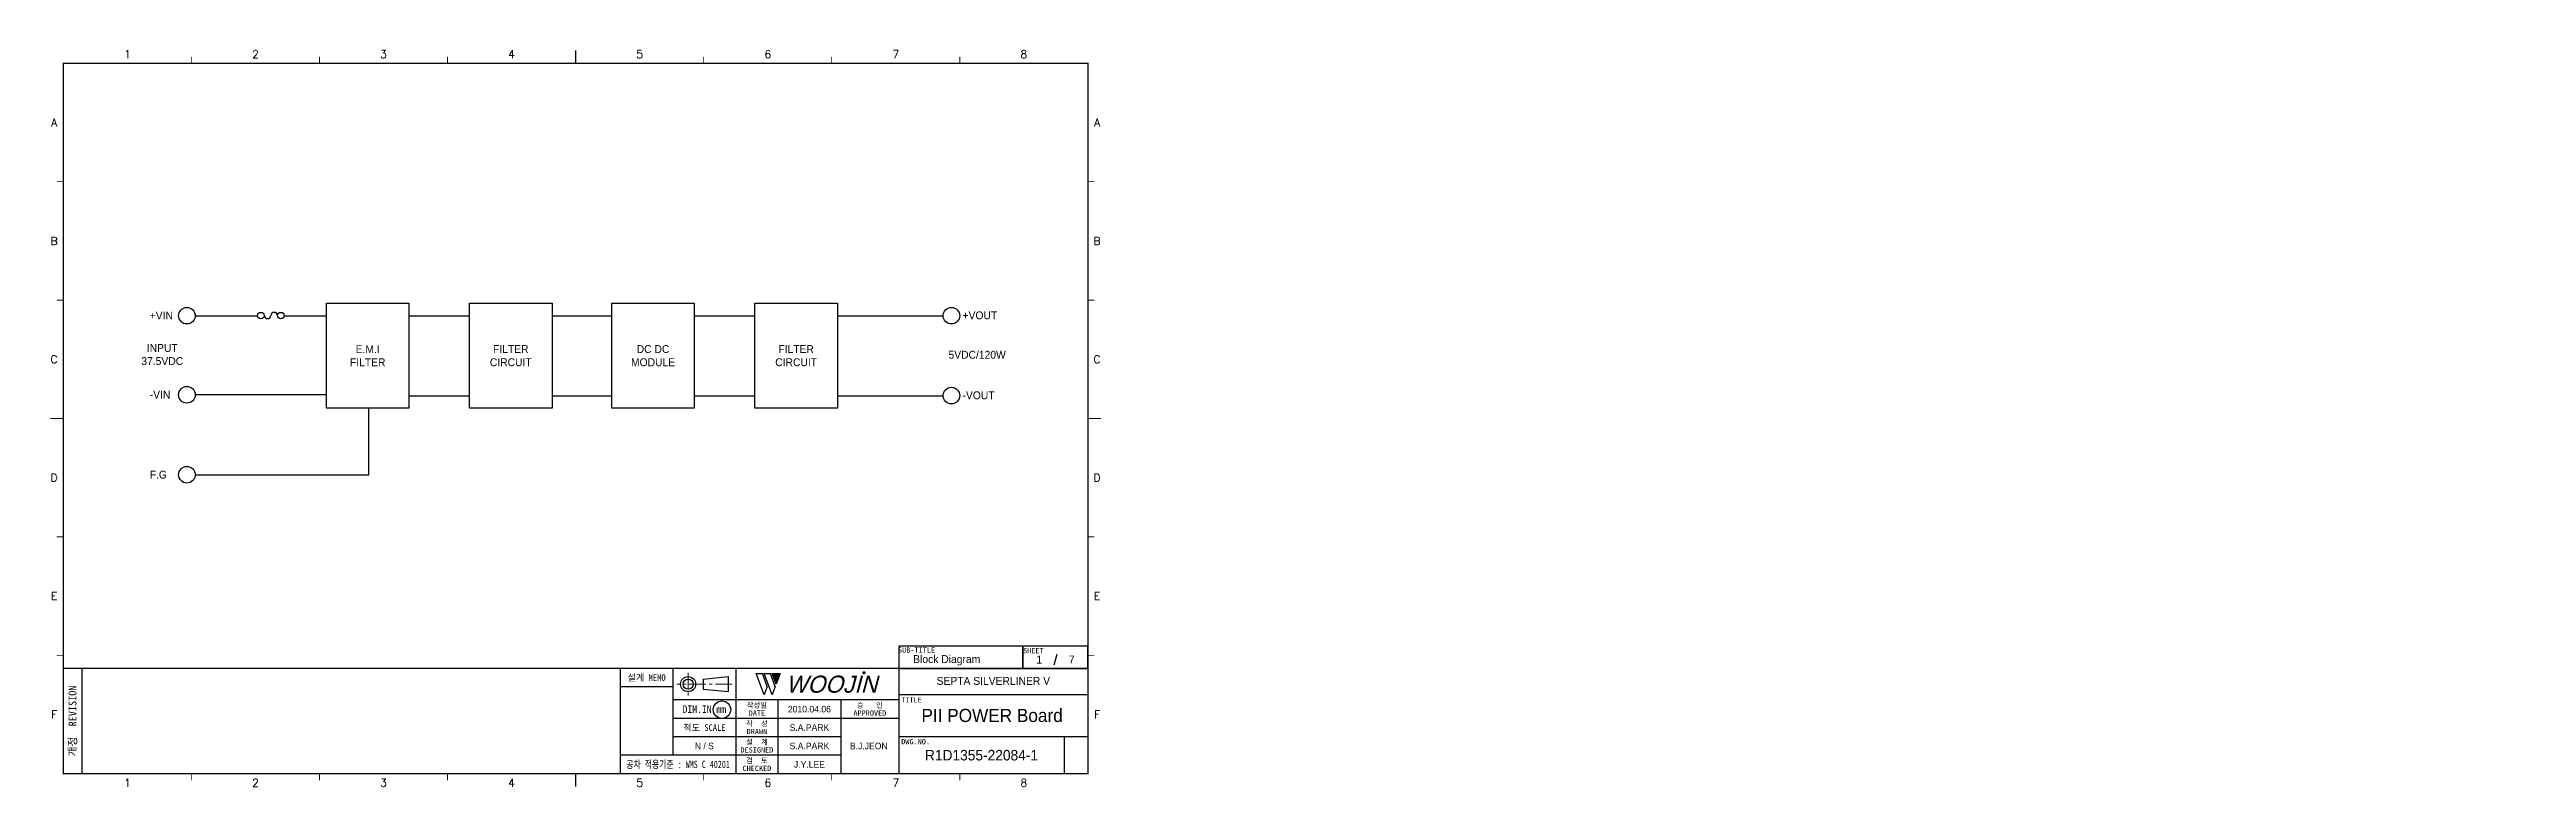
# Model space of a CAD drawing. Extents: x 10 to 953, y 10 to 290.
import ezdxf
from ezdxf.enums import TextEntityAlignment as Align

# ---------------------------------------------------------------- set-up
doc = ezdxf.new("R2010")
doc.units = 0
doc.header["$LTSCALE"] = 5
doc.header["$MEASUREMENT"] = 0
doc.linetypes.add('CENTER', pattern=[2, 1.25, -0.25, 0.25, -0.25])
doc.layers.get('0').update_dxf_attribs({"linetype": 'CONTINUOUS', "lineweight": 25})
doc.layers.add('2', color=2, linetype='CENTER', lineweight=13)
doc.layers.add('6', color=6, linetype='CONTINUOUS', lineweight=13)
for name, color, linetype in [('_______1', 160, 'CONTINUOUS'), ('SHEET', 3, 'CONTINUOUS'), ('문자', 4, 'CONTINUOUS'), ('테두리', 3, 'CONTINUOUS')]:
    doc.layers.add(name, color=color, linetype=linetype)
doc.styles.add('MARK', font='ARLRDBD.TTF')
doc.styles.get("Standard").update_dxf_attribs({"font": 'simplex.shx'})
doc.styles.add('굴림', font='')
doc.styles.add('굴림체', font='')
doc.styles.get('굴림').set_extended_font_data('Gulim')
doc.styles.get('굴림체').set_extended_font_data('GulimChe')

# ---------------------------------------------------------------- blocks, each defined once
blk = doc.blocks.new('B')
at = {"layer": '문자'}
blk.add_hatch(color=7, dxfattribs=at).paths.add_polyline_path([(13.79, 10), (15.31, 6), (16.84, 10)])
at = {"color": 7, "const_width": 0.6}
blk.add_lwpolyline([(48.46, 10.32, 1), (49.06, 10.32, 1)], format="xyb", close=True, dxfattribs=at)
at = {"layer": '문자', "color": 7}
for p, q in [((10.73, 2), (7.68, 10)), ((7.68, 10), (10.09, 10)), ((11.94, 5.16), (10.09, 10)), ((10.73, 10), (13.15, 10)), ((13.79, 2), (10.73, 10)), ((14.99, 5.16), (13.15, 10)), ((13.79, 10), (16.84, 10)), ((15.31, 6), (13.79, 10)), ((16.84, 10), (15.31, 6)), ((11.94, 5.16), (10.73, 2)), ((14.99, 5.16), (13.79, 2))]:
    blk.add_line(p, q, dxfattribs=at)
at = {"layer": '문자', "color": 7, "style": 'MARK', "oblique": 15}
blk.add_text('WOOJIN', height=6.5, dxfattribs=at).set_placement((36.4, 6), align=Align.MIDDLE_CENTER)
blk = doc.blocks.new('C')
at = {"color": 7}
blk.add_line((15, 285), (15, 285), dxfattribs=at)
at = {"layer": '2', "color": 7}
for p, q in [((269.53, 49), (248.48, 49)), ((252.83, 53.35), (252.83, 44.65))]:
    blk.add_line(p, q, dxfattribs=at)
at = {"layer": 'SHEET', "color": 7}
for p, q in [((393.14, 60.3), (392.07, 56.28)), ((22, 55), (22, 15)), ((227, 55), (227, 15)), ((247, 48), (227, 48)), ((247, 55), (247, 22)), ((258.53, 50.9), (268.03, 51.85)), ((258.53, 50.9), (258.53, 47.1)), ((268.03, 51.85), (268.03, 46.15)), ((271, 55), (271, 15)), ((271, 55), (271, 15)), ((333, 55), (333, 15)), ((333, 43), (247, 43)), ((258.53, 47.1), (268.03, 46.15)), ((287, 43), (287, 15)), ((311, 43), (311, 15)), ((405, 45), (333, 45)), ((333, 36), (247, 36)), ((311, 29), (247, 29)), ((405, 29), (333, 29)), ((396, 29), (396, 15)), ((311, 22), (227, 22))]:
    blk.add_line(p, q, dxfattribs=at)
for points in [[(333, 55), (380.19, 55), (380.19, 63.49), (333, 63.49)], [(380.19, 55), (405, 55), (405, 63.49), (380.19, 63.49)]]:
    blk.add_lwpolyline(points, close=True, dxfattribs=at)
for centre, radius in [((252.83, 49), 2.85), ((252.83, 49), 1.9), ((265.7, 39.32), 3.32)]:
    blk.add_circle(centre, radius, dxfattribs=at)
at = {"layer": '테두리', "color": 7}
blk.add_line((405, 285), (405, 15), dxfattribs=at)
for points, const_width in [([(15, 285), (15, 15), (405, 15), (405, 285), (15, 285)], 0.5), ([(63.75, 287.5), (63.75, 285)], 0.3), ([(112.5, 287.5), (112.5, 285)], 0.3), ([(161.25, 287.5), (161.25, 285)], 0.3), ([(210, 290), (210, 285)], 0.5), ([(258.75, 287.5), (258.75, 285)], 0.3), ([(307.5, 287.5), (307.5, 285)], 0.3), ([(356.25, 287.5), (356.25, 285)], 0.3), ([(12.5, 240), (15, 240)], 0.3), ([(407.5, 240), (405, 240)], 0.3), ([(12.5, 195), (15, 195)], 0.3), ([(407.5, 195), (405, 195)], 0.3), ([(10, 150), (15, 150)], 0.5), ([(410, 150), (405, 150)], 0.5), ([(12.5, 105), (15, 105)], 0.3), ([(407.5, 105), (405, 105)], 0.3), ([(12.5, 60), (15, 60)], 0.3), ([(407.5, 60), (405, 60)], 0.3), ([(15, 55), (405, 55)], 0.5), ([(63.75, 12.5), (63.75, 15)], 0.3), ([(112.5, 12.5), (112.5, 15)], 0.3), ([(161.25, 12.5), (161.25, 15)], 0.3), ([(210, 10), (210, 15)], 0.5), ([(258.75, 12.5), (258.75, 15)], 0.3), ([(307.5, 12.5), (307.5, 15)], 0.3), ([(356.25, 12.5), (356.25, 15)], 0.3)]:
    blk.add_lwpolyline(points, dxfattribs=dict(at, const_width=const_width))
at = {"color": 7}
blk.add_blockref('B', (271, 43), dxfattribs=at)
at = {"layer": '문자', "color": 7}
for s, p in [('1', (39.38, 288.5)), ('2', (88.12, 288.5)), ('3', (136.88, 288.5)), ('4', (185.62, 288.5)), ('5', (234.38, 288.5)), ('6', (283.12, 288.5)), ('7', (331.88, 288.5)), ('8', (380.62, 288.5)), ('A', (11.5, 262.5)), ('A', (408.5, 262.5)), ('B', (11.5, 217.5)), ('B', (408.5, 217.5)), ('C', (11.5, 172.5)), ('C', (408.5, 172.5)), ('D', (11.5, 127.5)), ('D', (408.5, 127.5)), ('E', (11.5, 82.5)), ('E', (408.5, 82.5)), ('F', (11.5, 37.5)), ('F', (408.5, 37.5)), ('1', (39.38, 11.5)), ('2', (88.12, 11.5)), ('3', (136.88, 11.5)), ('4', (185.62, 11.5)), ('5', (234.38, 11.5)), ('6', (283.12, 11.5)), ('7', (331.88, 11.5)), ('8', (380.62, 11.5))]:
    blk.add_text(s, height=3, dxfattribs=at).set_placement(p, align=Align.MIDDLE)
at = {"layer": '문자', "color": 7, "style": '굴림체'}
for s, height, p in [('SUB-TITLE', 2, (339.77, 61.98)), ('SHEET', 2, (384.24, 61.74)), ('설계 MEMO', 2.5, (237, 51.5)), ('DIM.IN mm', 2.85, (259, 39.5)), ('작성일', 2, (279, 41)), ('DATE', 2, (279, 38)), ('APPROVED', 2, (322, 38)), ('승   인', 2, (322, 41)), ('척도 SCALE', 2.5, (259, 32.5)), ('작  성', 2, (279, 34)), ('DRAWN', 2, (279, 31)), ('DESIGNED', 2, (279, 24)), ('설  계', 2, (279, 27)), ('검  토', 2, (279, 20)), ('CHECKED', 2, (279, 17))]:
    blk.add_text(s, height=height, dxfattribs=at).set_placement(p, align=Align.MIDDLE_CENTER)
blk.add_text('개정  REVISION', height=3, rotation=90, dxfattribs=at).set_placement((18.5, 35), align=Align.MIDDLE_CENTER)
for s, p in [('TITLE', (333.95, 42.05)), ('DWG.NO.', (333.95, 26.15))]:
    blk.add_text(s, height=2, dxfattribs=at).set_placement(p)
at = {"layer": '문자', "color": 7, "style": '굴림체', "width": 0.75}
blk.add_text('공차 적용기준 : WMS C 40201', height=2.85, dxfattribs=at).set_placement((249, 18.5), align=Align.MIDDLE_CENTER)

msp = doc.modelspace()

# ---------------------------------------------------------------- linework, layer by layer
at = {"layer": '_______1', "color": 7}
for p, q in [((65.16, 189.07), (74.65, 189.07)), ((74.33, 189.07), (84.79, 189.07)), ((84.47, 189.07), (88.89, 189.07)), ((99.03, 189.07), (104.41, 189.07)), ((104.09, 189.07), (115.19, 189.07)), ((115.19, 193.82), (146.52, 193.82)), ((115.19, 153.92), (115.19, 193.82)), ((146.52, 193.82), (146.52, 153.92)), ((146.52, 189.07), (169.32, 189.07)), ((169.65, 193.82), (201.01, 193.82)), ((169.65, 153.92), (169.65, 193.82)), ((201.01, 193.82), (201.01, 153.92)), ((201.01, 189.07), (223.82, 189.07)), ((223.82, 193.82), (255.15, 193.82)), ((223.82, 153.92), (223.82, 193.82)), ((255.15, 193.82), (255.15, 153.92)), ((255.15, 189.07), (277.95, 189.07)), ((278.27, 193.82), (309.64, 193.82)), ((278.27, 153.92), (278.27, 193.82)), ((309.64, 193.82), (309.64, 153.92)), ((309.64, 189.07), (349.86, 189.07)), ((115.19, 159.01), (65.18, 159.01)), ((146.52, 153.92), (115.19, 153.92)), ((131.32, 128.59), (131.32, 153.92)), ((146.52, 158.67), (169.32, 158.67)), ((201.01, 153.92), (169.65, 153.92)), ((201.01, 158.67), (223.82, 158.67)), ((255.15, 153.92), (223.82, 153.92)), ((255.15, 158.67), (277.95, 158.67)), ((309.64, 153.92), (278.27, 153.92)), ((309.64, 158.67), (349.86, 158.67)), ((334.01, 158.67), (349.86, 158.67)), ((65.16, 128.59), (131.32, 128.59))]:
    msp.add_line(p, q, dxfattribs=at)
for centre in [(62.03, 189.09), (353.03, 189.09), (62.03, 159.01), (353.03, 158.69), (62.03, 128.61)]:
    msp.add_circle(centre, 3.16, dxfattribs=at)
for points, knots in [([(90.18, 187.87), (90.9, 187.87), (91.42, 188.43), (91.42, 189.11), (91.42, 189.84), (90.9, 190.36), (90.18, 190.36), (89.49, 190.36), (88.93, 189.84), (88.93, 189.11), (88.93, 188.43), (89.49, 187.87), (90.18, 187.87)], [0, 0, 0, 0, 1, 1, 1, 2, 2, 2, 3, 3, 3, 4, 4, 4, 4]), ([(91.5, 189.11), (91.59, 188.47), (92.11, 187.99), (92.75, 187.99), (93.4, 187.99), (93.92, 188.47), (94, 189.11)], [0, 0, 0, 0, 1, 1, 1, 2, 2, 2, 2]), ([(96.49, 189.11), (96.49, 189.84), (95.97, 190.36), (95.24, 190.36), (94.56, 190.36), (94, 189.84), (94, 189.11)], [0, 0, 0, 0, 1, 1, 1, 2, 2, 2, 2]), ([(97.78, 187.87), (98.5, 187.87), (99.03, 188.43), (99.03, 189.11), (99.03, 189.84), (98.5, 190.36), (97.78, 190.36), (97.09, 190.36), (96.53, 189.84), (96.53, 189.11), (96.53, 188.43), (97.09, 187.87), (97.78, 187.87)], [0, 0, 0, 0, 1, 1, 1, 2, 2, 2, 3, 3, 3, 4, 4, 4, 4])]:
    msp.add_open_spline(points, degree=3, knots=knots, dxfattribs=at)

# ---------------------------------------------------------------- block references
msp.add_blockref('C', (0, 0))

# ---------------------------------------------------------------- texts
at = {"style": '굴림'}
for s, height, p in [('Block Diagram', 3, (351.26, 58.53)), ('1', 3, (386.46, 58.33)), ('7', 3, (398.85, 58.38)), ('SEPTA SILVERLINER V', 3, (369, 50.24)), ('2010.04.06', 2.5, (299, 39.5)), ('PII POWER Board', 5, (368.53, 37.11)), ('S.A.PARK', 2.5, (299, 32.5)), ('N / S', 2.5, (259, 25.5)), ('S.A.PARK', 2.5, (299, 25.5)), ('J.Y.LEE', 2.5, (299, 18.5)), ('B.J.JEON', 2.5, (321.59, 25.5)), ('R1D1355-22084-1', 4, (364.5, 22))]:
    msp.add_text(s, height=height, dxfattribs=at).set_placement(p, align=Align.MIDDLE_CENTER)
at = {"char_height": 3, "style": '굴림'}
for s, width, insert, attachment_point in [('+VIN', 18.9647, (47.89, 190.65), 1), ('+VOUT', 18.9647, (357.27, 190.72), 1), ('INPUT\\P37.5VDC', 18.9647, (52.66, 178.32), 2), ('E.M.I\\PFILTER', 31.3289, (130.86, 173.87), 5), ('FILTER\\PCIRCUIT', 31.3289, (185.31, 173.87), 5), ('DC DC\\PMODULE', 31.3289, (239.48, 173.87), 5), ('FILTER\\PCIRCUIT', 31.3289, (293.94, 173.87), 5), ('5VDC/120W', 18.9647, (351.93, 175.73), 1), ('-VIN', 18.9647, (47.89, 160.57), 1), ('-VOUT', 18.9647, (357.27, 160.32), 1), ('F.G', 18.9647, (47.89, 130.16), 1)]:
    msp.add_mtext_dynamic_manual_height_columns(s, width=width, gutter_width=15, heights=[0], dxfattribs=dict(at, insert=insert, attachment_point=attachment_point))
at = {"layer": '6', "char_height": 3.5278, "width": 39.2183, "attachment_point": 4}
for insert in [(295.11, 181.28), (295.11, 173.63)]:
    msp.add_mtext('{\\fﾱﾼﾸﾲ|b0|i0|c129;\\C7;', dxfattribs=dict(at, insert=insert))
at = {"layer": '6', "color": 4, "char_height": 3, "attachment_point": 4, "style": '굴림체'}
for insert, width in [((905.28, 137.42), 36.962), ((952.58, 106.26), 52.2944), ((952.58, 102.14), 52.2944), ((573.67, 73.54), 36.962)]:
    msp.add_mtext('{\\fﾱﾼﾸﾲ|b0|i0|c129;\\C7;', dxfattribs=dict(at, insert=insert, width=width))

doc.saveas('drawing.dxf')
